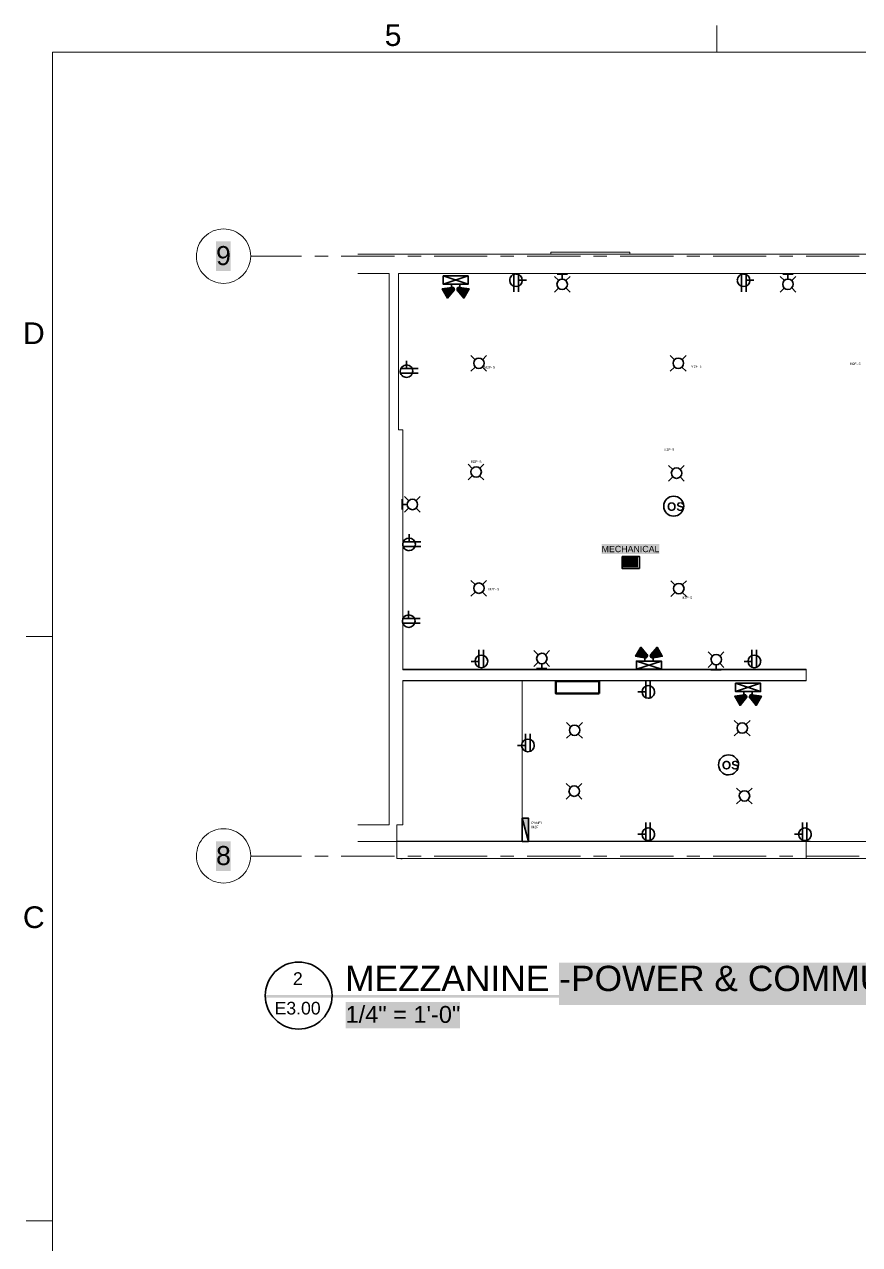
# Model space of a CAD drawing. Header units: millimetres. Extents: x 0.9 to 36.3, y 0.7 to 23.3.
# Drawn here: x 0.87 to 8.72, y 11.78 to 23.25 of the extents above; entities that cross this region are included whole.
import ezdxf

# ---------------------------------------------------------------- set-up
doc = ezdxf.new("R2010")
doc.units = ezdxf.units.MM
for name, color, linetype in [('PDF2_Geometry', 7, 'Continuous'), ('PDF2_Text', 7, 'Continuous'), ('PDF_Text', 7, 'Continuous')]:
    doc.layers.add(name, color=color, linetype=linetype)
for name, color, linetype, true_color in [('PDF2_Solid Fills', 7, 'Continuous', 0x7f7f7f), ('PDF_Geometry', 7, 'Continuous', 0x777777), ('PDF_Solid Fills', 7, 'Continuous', 0xffffff)]:
    doc.layers.add(name, color=color, linetype=linetype, true_color=true_color)
doc.styles.add('PDF Arial', font='arial.ttf')
doc.styles.add('PDF ArialRoundedMT Bold', font='arialbd.ttf')
doc.styles.add('PDF GillSansMTCondensed', font='arial.ttf')

msp = doc.modelspace()

# ---------------------------------------------------------------- hatches: boundary and pattern name
at = {"layer": 'PDF2_Solid Fills', "transparency": 33554559}
for points in [[(4.911, 20.752), (4.851, 20.679), (4.849, 20.679), (4.799, 20.764), (4.834, 20.769), (4.898, 20.777), (4.909, 20.769)], [(5.051, 20.766), (5.003, 20.679), (5.001, 20.679), (4.939, 20.756), (4.948, 20.776), (4.963, 20.777)], [(6.618, 17.309), (6.666, 17.395), (6.668, 17.395), (6.729, 17.319), (6.721, 17.299), (6.706, 17.297)], [(6.758, 17.322), (6.818, 17.395), (6.819, 17.395), (6.869, 17.31), (6.834, 17.305), (6.771, 17.297), (6.759, 17.305)], [(7.661, 16.921), (7.601, 16.848), (7.6, 16.848), (7.55, 16.933), (7.585, 16.938), (7.648, 16.946), (7.66, 16.938)], [(7.801, 16.934), (7.753, 16.848), (7.751, 16.848), (7.69, 16.924), (7.698, 16.944), (7.713, 16.946)]]:
    msp.add_hatch(color=256, dxfattribs=at).paths.add_polyline_path(points)
at = {"layer": 'PDF_Solid Fills', "transparency": 33554559}
msp.add_hatch(color=256, dxfattribs=at).paths.add_polyline_path([(5.608, 15.568), (5.61, 15.788), (5.551, 15.788), (5.551, 15.783)])

# ---------------------------------------------------------------- linework, layer by layer
at = {"layer": 'PDF2_Geometry', "lineweight": 35}
for points in [[(5.474, 20.737), (5.474, 20.902)], [(5.517, 20.737), (5.517, 20.902)], [(5.978, 20.904), (5.88, 20.904)], [(5.928, 20.904), (5.928, 20.858)], [(7.614, 20.737), (7.614, 20.902)], [(7.658, 20.737), (7.658, 20.902)], [(8.101, 20.904), (8.003, 20.904)], [(8.051, 20.904), (8.051, 20.858)], [(4.889, 20.779), (4.799, 20.766), (4.849, 20.679), (4.908, 20.749)], [(5.043, 20.809), (4.808, 20.809), (5.043, 20.887), (5.043, 20.809), (4.808, 20.887), (4.808, 20.809)], [(4.808, 20.887), (5.043, 20.887)], [(4.886, 20.809), (4.886, 20.779)], [(4.961, 20.779), (5.051, 20.766), (5.001, 20.679), (4.944, 20.749)], [(4.964, 20.809), (4.964, 20.779)], [(5.591, 20.847), (5.517, 20.847)], [(5.855, 20.883), (5.895, 20.843)], [(5.855, 20.734), (5.895, 20.774)], [(6.003, 20.883), (5.963, 20.843)], [(6.003, 20.734), (5.963, 20.774)], [(7.731, 20.847), (7.658, 20.847)], [(7.978, 20.883), (8.018, 20.843)], [(7.978, 20.734), (8.018, 20.774)], [(8.126, 20.883), (8.086, 20.843)], [(8.126, 20.734), (8.086, 20.774)], [(4.462, 20.089), (4.462, 20.015)], [(5.069, 20.137), (5.109, 20.099)], [(5.217, 20.137), (5.177, 20.099)], [(6.944, 20.137), (6.984, 20.099)], [(7.092, 20.137), (7.052, 20.099)], [(4.572, 20.015), (4.407, 20.015)], [(4.572, 19.972), (4.407, 19.972)], [(5.069, 19.991), (5.109, 20.029)], [(5.217, 19.991), (5.177, 20.029)], [(6.944, 19.991), (6.984, 20.029)], [(7.092, 19.991), (7.052, 20.029)], [(5.042, 19.115), (5.082, 19.077)], [(5.19, 19.115), (5.15, 19.077)], [(6.927, 19.105), (6.967, 19.067)], [(7.076, 19.105), (7.036, 19.067)], [(5.042, 18.968), (5.082, 19.007)], [(5.19, 18.968), (5.15, 19.007)], [(6.927, 18.958), (6.967, 18.997)], [(7.076, 18.958), (7.036, 18.997)], [(4.422, 18.788), (4.422, 18.69)], [(4.422, 18.738), (4.469, 18.738)], [(4.444, 18.813), (4.484, 18.773)], [(4.592, 18.813), (4.552, 18.773)], [(4.444, 18.665), (4.484, 18.705)], [(4.592, 18.665), (4.552, 18.705)], [(4.597, 18.386), (4.432, 18.386)], [(4.487, 18.459), (4.487, 18.386)], [(4.597, 18.343), (4.432, 18.343)], [(5.069, 18.023), (5.109, 17.984)], [(5.217, 18.023), (5.177, 17.984)], [(6.948, 18.019), (6.988, 17.98)], [(7.096, 18.019), (7.056, 17.98)], [(5.069, 17.876), (5.109, 17.914)], [(5.217, 17.876), (5.177, 17.914)], [(6.948, 17.872), (6.988, 17.91)], [(7.096, 17.872), (7.056, 17.91)], [(4.483, 17.738), (4.483, 17.664)], [(4.593, 17.664), (4.428, 17.664)], [(4.593, 17.621), (4.428, 17.621)], [(5.143, 17.37), (5.143, 17.205)], [(5.187, 17.37), (5.187, 17.205)], [(5.66, 17.363), (5.7, 17.323)], [(5.809, 17.363), (5.769, 17.323)], [(6.708, 17.295), (6.618, 17.309), (6.668, 17.395), (6.724, 17.325)], [(6.779, 17.295), (6.869, 17.309), (6.819, 17.395), (6.761, 17.325)], [(7.3, 17.352), (7.34, 17.312)], [(7.449, 17.352), (7.409, 17.312)], [(7.711, 17.37), (7.711, 17.205)], [(7.754, 17.37), (7.754, 17.205)], [(5.07, 17.26), (5.143, 17.26)], [(5.66, 17.214), (5.7, 17.254)], [(5.735, 17.193), (5.735, 17.239)], [(5.809, 17.214), (5.769, 17.254)], [(6.626, 17.265), (6.861, 17.265), (6.626, 17.187), (6.626, 17.265), (6.861, 17.187), (6.861, 17.265)], [(6.704, 17.265), (6.704, 17.295)], [(6.783, 17.265), (6.783, 17.295)], [(7.3, 17.204), (7.34, 17.244)], [(7.375, 17.182), (7.375, 17.229)], [(7.449, 17.204), (7.409, 17.244)], [(7.638, 17.26), (7.711, 17.26)], [(5.685, 17.193), (5.784, 17.193)], [(6.861, 17.187), (6.626, 17.187)], [(7.325, 17.182), (7.424, 17.182)], [(6.713, 17.084), (6.713, 16.919)], [(6.756, 17.084), (6.756, 16.919)], [(7.793, 16.978), (7.558, 16.978), (7.793, 17.056), (7.793, 16.978), (7.558, 17.056), (7.558, 16.978)], [(7.558, 17.056), (7.793, 17.056)], [(6.64, 16.974), (6.713, 16.974)], [(7.64, 16.948), (7.55, 16.934), (7.6, 16.848), (7.658, 16.918)], [(7.636, 16.978), (7.636, 16.948)], [(7.711, 16.948), (7.801, 16.934), (7.751, 16.848), (7.695, 16.918)], [(7.715, 16.978), (7.715, 16.948)], [(5.969, 16.686), (6.009, 16.647)], [(6.117, 16.686), (6.077, 16.647)], [(7.545, 16.706), (7.585, 16.668)], [(7.694, 16.706), (7.654, 16.668)], [(5.581, 16.58), (5.581, 16.415)], [(5.625, 16.58), (5.625, 16.415)], [(5.969, 16.539), (6.009, 16.577)], [(6.117, 16.539), (6.077, 16.577)], [(7.545, 16.56), (7.585, 16.598)], [(7.694, 16.56), (7.654, 16.598)], [(5.508, 16.47), (5.581, 16.47)], [(5.965, 16.114), (6.005, 16.076)], [(6.113, 16.114), (6.073, 16.076)], [(7.566, 16.069), (7.606, 16.03)], [(7.714, 16.069), (7.674, 16.03)], [(5.965, 15.967), (6.005, 16.006)], [(6.113, 15.967), (6.073, 16.006)], [(7.566, 15.922), (7.606, 15.96)], [(7.714, 15.922), (7.674, 15.96)], [(6.713, 15.745), (6.713, 15.58)], [(6.756, 15.745), (6.756, 15.58)], [(8.186, 15.745), (8.186, 15.58)], [(8.229, 15.745), (8.229, 15.58)], [(6.64, 15.635), (6.713, 15.635)], [(8.113, 15.635), (8.186, 15.635)]]:
    msp.add_lwpolyline(points, dxfattribs=at)
for points in [[(4.849, 20.679), (4.799, 20.766), (4.844, 20.772), (4.889, 20.779), (4.893, 20.781), (4.898, 20.779), (4.903, 20.777), (4.906, 20.774), (4.909, 20.771), (4.911, 20.766), (4.911, 20.761), (4.911, 20.757), (4.909, 20.752), (4.906, 20.749)], [(5.001, 20.679), (4.944, 20.749), (4.941, 20.752), (4.939, 20.757), (4.939, 20.761), (4.941, 20.766), (4.943, 20.771), (4.944, 20.774), (4.948, 20.777), (4.953, 20.779), (4.958, 20.781), (4.963, 20.779), (5.006, 20.772), (5.051, 20.766)], [(6.668, 17.395), (6.724, 17.325), (6.728, 17.322), (6.729, 17.317), (6.729, 17.314), (6.728, 17.309), (6.726, 17.304), (6.724, 17.3), (6.721, 17.297), (6.716, 17.295), (6.711, 17.294), (6.706, 17.295), (6.663, 17.302), (6.618, 17.309)], [(6.819, 17.395), (6.869, 17.309), (6.824, 17.302), (6.779, 17.295), (6.776, 17.294), (6.771, 17.295), (6.766, 17.297), (6.763, 17.3), (6.759, 17.304), (6.758, 17.309), (6.758, 17.314), (6.758, 17.317), (6.759, 17.322), (6.763, 17.325)], [(7.6, 16.848), (7.55, 16.934), (7.595, 16.941), (7.64, 16.948), (7.643, 16.949), (7.648, 16.948), (7.653, 16.946), (7.656, 16.943), (7.66, 16.939), (7.661, 16.934), (7.661, 16.929), (7.661, 16.926), (7.66, 16.921), (7.656, 16.918)], [(7.751, 16.848), (7.695, 16.918), (7.691, 16.921), (7.69, 16.926), (7.69, 16.929), (7.691, 16.934), (7.693, 16.939), (7.695, 16.943), (7.698, 16.946), (7.703, 16.948), (7.708, 16.949), (7.713, 16.948), (7.756, 16.941), (7.801, 16.934)]]:
    msp.add_lwpolyline(points, close=True, dxfattribs=at)
for centre, radius, start, end in [((5.494, 20.846), 0.0597, 89.7603, 180.2397), ((7.634, 20.846), 0.0597, 89.7603, 180.2397), ((4.894, 20.761), 0.0185, 0.502, 89.498), ((5.928, 20.808), 0.0484, 270.0411, 359.9589), ((8.051, 20.808), 0.0484, 270.0411, 359.9589), ((5.144, 20.066), 0.0484, 90.0411, 179.9589), ((7.019, 20.066), 0.0484, 90.0411, 179.9589), ((4.463, 19.992), 0.0597, 179.7603, 270.2397), ((5.117, 19.043), 0.0484, 90.0411, 179.9589), ((7.002, 19.033), 0.0484, 90.0411, 179.9589), ((4.519, 18.738), 0.0484, 0.0411, 89.9589), ((6.975, 18.722), 0.0932, 89.9056, 180.0944), ((6.974, 18.723), 0.096, 270.6194, 359.3806), ((4.488, 18.362), 0.0597, 179.7603, 270.2397), ((5.144, 17.951), 0.0484, 90.0411, 179.9589), ((7.023, 17.947), 0.0484, 90.0411, 179.9589), ((4.484, 17.641), 0.0597, 179.7603, 270.2397), ((5.735, 17.289), 0.0484, 90.0411, 179.9589), ((5.167, 17.262), 0.0597, 269.7603, 0.2397), ((6.774, 17.314), 0.0185, 180.502, 269.498), ((7.375, 17.279), 0.0484, 90.0411, 179.9589), ((7.734, 17.262), 0.0597, 269.7603, 0.2397), ((6.737, 16.975), 0.0597, 269.7603, 0.2397), ((7.644, 16.929), 0.0185, 0.502, 89.498), ((6.044, 16.614), 0.0484, 90.0411, 179.9589), ((7.62, 16.635), 0.0484, 90.0411, 179.9589), ((5.605, 16.471), 0.0597, 269.7603, 0.2397), ((7.491, 16.289), 0.0932, 89.9056, 180.0944), ((7.49, 16.29), 0.096, 270.6194, 359.3806), ((6.04, 16.042), 0.0484, 90.0411, 179.9589), ((7.641, 15.997), 0.0484, 90.0411, 179.9589), ((6.737, 15.636), 0.0597, 269.7603, 0.2397), ((8.21, 15.636), 0.0597, 269.7603, 0.2397)]:
    msp.add_arc(centre, radius, start, end, dxfattribs=at)
for points in [[(5.494, 20.905), (5.527, 20.905), (5.552, 20.879), (5.552, 20.845)], [(7.634, 20.905), (7.668, 20.905), (7.693, 20.879), (7.693, 20.845)], [(4.894, 20.779), (4.893, 20.779), (4.891, 20.777), (4.891, 20.777)], [(4.958, 20.779), (4.946, 20.779), (4.939, 20.771), (4.939, 20.761)], [(4.961, 20.777), (4.959, 20.777), (4.959, 20.779), (4.958, 20.779)], [(5.494, 20.787), (5.461, 20.787), (5.434, 20.812), (5.434, 20.845)], [(5.552, 20.845), (5.552, 20.812), (5.527, 20.787), (5.494, 20.787)], [(5.878, 20.808), (5.878, 20.834), (5.901, 20.858), (5.928, 20.858)], [(5.928, 20.759), (5.901, 20.759), (5.878, 20.781), (5.878, 20.808)], [(5.928, 20.858), (5.955, 20.858), (5.976, 20.834), (5.976, 20.808)], [(7.634, 20.787), (7.601, 20.787), (7.574, 20.812), (7.574, 20.845)], [(7.693, 20.845), (7.693, 20.812), (7.668, 20.787), (7.634, 20.787)], [(8.001, 20.808), (8.001, 20.834), (8.025, 20.858), (8.051, 20.858)], [(8.051, 20.759), (8.025, 20.759), (8.001, 20.781), (8.001, 20.808)], [(8.051, 20.858), (8.078, 20.858), (8.1, 20.834), (8.1, 20.808)], [(4.908, 20.747), (4.911, 20.751), (4.913, 20.756), (4.913, 20.761)], [(4.939, 20.761), (4.939, 20.756), (4.939, 20.751), (4.943, 20.747)], [(5.144, 20.114), (5.171, 20.114), (5.194, 20.092), (5.194, 20.066)], [(7.019, 20.114), (7.046, 20.114), (7.069, 20.092), (7.069, 20.066)], [(4.404, 19.992), (4.404, 20.025), (4.43, 20.05), (4.464, 20.05)], [(4.464, 20.05), (4.497, 20.05), (4.522, 20.025), (4.522, 19.992)], [(4.522, 19.992), (4.522, 19.959), (4.497, 19.932), (4.464, 19.932)], [(5.144, 20.016), (5.117, 20.016), (5.096, 20.039), (5.096, 20.066)], [(5.194, 20.066), (5.194, 20.039), (5.171, 20.016), (5.144, 20.016)], [(7.019, 20.016), (6.992, 20.016), (6.971, 20.039), (6.971, 20.066)], [(7.069, 20.066), (7.069, 20.039), (7.046, 20.016), (7.019, 20.016)], [(5.117, 19.092), (5.144, 19.092), (5.167, 19.07), (5.167, 19.043)], [(7.002, 19.082), (7.029, 19.082), (7.052, 19.06), (7.052, 19.033)], [(5.117, 18.993), (5.09, 18.993), (5.069, 19.017), (5.069, 19.043)], [(5.167, 19.043), (5.167, 19.017), (5.144, 18.993), (5.117, 18.993)], [(7.002, 18.983), (6.976, 18.983), (6.954, 19.007), (6.954, 19.033)], [(7.052, 19.033), (7.052, 19.007), (7.029, 18.983), (7.002, 18.983)], [(4.469, 18.738), (4.469, 18.765), (4.492, 18.787), (4.519, 18.787)], [(4.519, 18.688), (4.492, 18.688), (4.469, 18.712), (4.469, 18.738)], [(4.567, 18.738), (4.567, 18.712), (4.545, 18.688), (4.519, 18.688)], [(6.975, 18.627), (6.924, 18.627), (6.882, 18.67), (6.882, 18.722)], [(6.975, 18.815), (7.027, 18.815), (7.07, 18.774), (7.07, 18.722)], [(4.428, 18.363), (4.428, 18.396), (4.455, 18.421), (4.488, 18.421)], [(4.488, 18.421), (4.522, 18.421), (4.547, 18.396), (4.547, 18.363)], [(4.547, 18.363), (4.547, 18.329), (4.522, 18.303), (4.488, 18.303)], [(5.144, 17.901), (5.117, 17.901), (5.096, 17.924), (5.096, 17.951)], [(5.144, 17.999), (5.171, 17.999), (5.194, 17.978), (5.194, 17.951)], [(5.194, 17.951), (5.194, 17.924), (5.171, 17.901), (5.144, 17.901)], [(7.023, 17.897), (6.996, 17.897), (6.975, 17.92), (6.975, 17.947)], [(7.023, 17.995), (7.05, 17.995), (7.073, 17.974), (7.073, 17.947)], [(7.073, 17.947), (7.073, 17.92), (7.05, 17.897), (7.023, 17.897)], [(4.424, 17.641), (4.424, 17.674), (4.451, 17.699), (4.484, 17.699)], [(4.484, 17.699), (4.518, 17.699), (4.543, 17.674), (4.543, 17.641)], [(4.543, 17.641), (4.543, 17.608), (4.518, 17.581), (4.484, 17.581)], [(5.735, 17.338), (5.762, 17.338), (5.785, 17.316), (5.785, 17.289)], [(5.108, 17.262), (5.108, 17.295), (5.133, 17.32), (5.167, 17.32)], [(5.167, 17.202), (5.133, 17.202), (5.108, 17.229), (5.108, 17.262)], [(5.167, 17.32), (5.2, 17.32), (5.227, 17.295), (5.227, 17.262)], [(5.735, 17.239), (5.709, 17.239), (5.687, 17.263), (5.687, 17.289)], [(5.785, 17.289), (5.785, 17.263), (5.762, 17.239), (5.735, 17.239)], [(6.708, 17.297), (6.709, 17.297), (6.709, 17.295), (6.711, 17.295)], [(6.711, 17.295), (6.723, 17.295), (6.729, 17.304), (6.729, 17.314)], [(6.729, 17.314), (6.729, 17.319), (6.729, 17.324), (6.726, 17.327)], [(6.761, 17.327), (6.758, 17.324), (6.756, 17.319), (6.756, 17.314)], [(6.774, 17.295), (6.776, 17.295), (6.778, 17.297), (6.778, 17.297)], [(7.375, 17.229), (7.349, 17.229), (7.327, 17.252), (7.327, 17.279)], [(7.375, 17.327), (7.402, 17.327), (7.425, 17.305), (7.425, 17.279)], [(7.425, 17.279), (7.425, 17.252), (7.402, 17.229), (7.375, 17.229)], [(7.676, 17.262), (7.676, 17.295), (7.701, 17.32), (7.734, 17.32)], [(7.734, 17.202), (7.701, 17.202), (7.676, 17.229), (7.676, 17.262)], [(7.734, 17.32), (7.768, 17.32), (7.794, 17.295), (7.794, 17.262)], [(6.678, 16.975), (6.678, 17.009), (6.703, 17.034), (6.736, 17.034)], [(6.736, 17.034), (6.77, 17.034), (6.796, 17.009), (6.796, 16.975)], [(6.736, 16.915), (6.703, 16.915), (6.678, 16.942), (6.678, 16.975)], [(7.645, 16.948), (7.643, 16.948), (7.641, 16.946), (7.641, 16.946)], [(7.658, 16.916), (7.661, 16.919), (7.663, 16.924), (7.663, 16.929)], [(7.708, 16.948), (7.696, 16.948), (7.69, 16.939), (7.69, 16.929)], [(7.69, 16.929), (7.69, 16.924), (7.69, 16.919), (7.693, 16.916)], [(7.711, 16.946), (7.71, 16.946), (7.71, 16.948), (7.708, 16.948)], [(6.044, 16.662), (6.071, 16.662), (6.094, 16.641), (6.094, 16.614)], [(7.62, 16.683), (7.647, 16.683), (7.67, 16.661), (7.67, 16.635)], [(5.546, 16.471), (5.546, 16.505), (5.571, 16.53), (5.605, 16.53)], [(5.605, 16.53), (5.638, 16.53), (5.665, 16.505), (5.665, 16.471)], [(6.044, 16.564), (6.017, 16.564), (5.996, 16.587), (5.996, 16.614)], [(6.094, 16.614), (6.094, 16.587), (6.071, 16.564), (6.044, 16.564)], [(7.62, 16.585), (7.594, 16.585), (7.572, 16.608), (7.572, 16.635)], [(7.67, 16.635), (7.67, 16.608), (7.647, 16.585), (7.62, 16.585)], [(5.605, 16.411), (5.571, 16.411), (5.546, 16.438), (5.546, 16.471)], [(7.491, 16.382), (7.543, 16.382), (7.586, 16.341), (7.586, 16.289)], [(7.491, 16.194), (7.44, 16.194), (7.398, 16.237), (7.398, 16.289)], [(6.04, 16.091), (6.066, 16.091), (6.09, 16.069), (6.09, 16.042)], [(6.04, 15.992), (6.013, 15.992), (5.991, 16.016), (5.991, 16.042)], [(6.09, 16.042), (6.09, 16.016), (6.066, 15.992), (6.04, 15.992)], [(7.641, 15.947), (7.614, 15.947), (7.593, 15.97), (7.593, 15.997)], [(7.641, 16.045), (7.668, 16.045), (7.691, 16.024), (7.691, 15.997)], [(7.691, 15.997), (7.691, 15.97), (7.668, 15.947), (7.641, 15.947)], [(6.678, 15.636), (6.678, 15.67), (6.703, 15.695), (6.736, 15.695)], [(6.736, 15.576), (6.703, 15.576), (6.678, 15.603), (6.678, 15.636)], [(6.736, 15.695), (6.77, 15.695), (6.796, 15.67), (6.796, 15.636)], [(8.151, 15.636), (8.151, 15.67), (8.176, 15.695), (8.209, 15.695)], [(8.209, 15.576), (8.176, 15.576), (8.151, 15.603), (8.151, 15.636)], [(8.209, 15.695), (8.243, 15.695), (8.269, 15.67), (8.269, 15.636)]]:
    msp.add_open_spline(points, degree=3, dxfattribs=at)
at = {"layer": 'PDF_Geometry', "color": 7, "lineweight": 9}
for points in [[(7.381, 22.992), (7.381, 23.242)], [(0.885, 17.496), (1.135, 17.496)], [(0.885, 12.001), (1.135, 12.001)]]:
    msp.add_lwpolyline(points, dxfattribs=at)
for points in [[(32.364, 1.008), (1.135, 1.008), (32.364, 1.008), (32.364, 22.993), (1.135, 22.993), (32.364, 22.993)], [(1.135, 1.008), (1.135, 22.992)]]:
    msp.add_lwpolyline(points, close=True, dxfattribs=at)
at = {"layer": 'PDF_Geometry', "lineweight": 9}
for points in [[(2.743, 21.329, 0.416667), (2.488, 21.074, 0.415306), (2.743, 20.817, 0.412859), (2.998, 21.074, 0.414218)], [(2.743, 15.688, 0.416667), (2.488, 15.433, 0.415306), (2.743, 15.176, 0.412859), (2.998, 15.433, 0.414218)]]:
    msp.add_lwpolyline(points, format="xyb", close=True, dxfattribs=at)
for points in [[(2.998, 21.072), (3.475, 21.072)], [(3.6, 21.072), (3.725, 21.072)], [(3.85, 21.072), (4.35, 21.072)], [(4.475, 21.072), (4.6, 21.072)], [(4.723, 21.072), (5.223, 21.072)], [(5.348, 21.072), (5.473, 21.072)], [(5.598, 21.072), (6.098, 21.072)], [(5.818, 21.092), (5.821, 21.092), (5.821, 21.109), (6.563, 21.109), (6.563, 21.092), (5.821, 21.092), (5.821, 21.109), (6.563, 21.109), (6.563, 21.092), (6.566, 21.092)], [(6.223, 21.072), (6.348, 21.072)], [(6.473, 21.072), (6.973, 21.072)], [(6.755, 21.092), (7.505, 21.092)], [(7.098, 21.072), (7.223, 21.072)], [(7.346, 21.072), (7.846, 21.072)], [(7.691, 21.092), (8.441, 21.092)], [(7.971, 21.072), (8.096, 21.072)], [(8.221, 21.072), (8.721, 21.072)], [(6.566, 20.909), (5.818, 20.909)], [(6.531, 20.909), (5.855, 20.909)], [(5.855, 20.909), (6.531, 20.909), (5.855, 20.909)], [(7.505, 20.909), (6.755, 20.909)], [(8.441, 20.909), (7.691, 20.909)], [(4.301, 15.723), (4.301, 19.478)], [(4.43, 17.188), (8.223, 17.188), (8.223, 17.186), (8.223, 17.184)], [(4.43, 17.184), (8.223, 17.184), (4.43, 17.184)], [(8.223, 17.183), (4.43, 17.183)], [(8.223, 17.184), (8.223, 17.183), (8.223, 17.184)], [(4.43, 17.083), (8.223, 17.083), (8.223, 17.081), (8.223, 17.079), (8.223, 17.078), (4.43, 17.078)], [(8.223, 17.081), (8.223, 17.081)], [(4.371, 15.571), (8.26, 15.571), (8.26, 15.569), (8.26, 15.568), (4.371, 15.568), (8.26, 15.568), (8.26, 15.566), (4.371, 15.566)], [(8.26, 15.568), (8.26, 15.568)], [(2.998, 15.431), (3.475, 15.431)], [(3.6, 15.431), (3.725, 15.431)], [(3.85, 15.431), (4.35, 15.431)], [(4.411, 15.408), (4.411, 15.408)], [(4.421, 15.408), (4.411, 15.408)], [(4.421, 15.408), (4.411, 15.408), (4.421, 15.408)], [(4.421, 15.408), (4.421, 15.408)], [(4.475, 15.431), (4.6, 15.431)], [(4.723, 15.431), (5.223, 15.431)], [(5.348, 15.431), (5.473, 15.431)], [(5.598, 15.431), (6.098, 15.431)], [(6.223, 15.431), (6.348, 15.431)], [(6.473, 15.431), (6.973, 15.431)], [(7.098, 15.431), (7.223, 15.431)], [(7.346, 15.431), (7.846, 15.431)], [(7.971, 15.431), (8.096, 15.431)], [(8.221, 15.431), (8.721, 15.431)]]:
    msp.add_lwpolyline(points, dxfattribs=at)
at = {"layer": 'PDF_Geometry', "lineweight": 18}
for points in [[(4.005, 15.566), (4.371, 15.566), (4.371, 15.723), (4.43, 15.723), (4.43, 17.083), (8.223, 17.083), (8.223, 17.183), (4.43, 17.183), (4.43, 19.438), (4.388, 19.438), (4.388, 19.478), (4.388, 20.909), (9.33, 20.909), (9.33, 21.092), (4.005, 21.092)], [(4.005, 20.909), (4.301, 20.909), (4.301, 19.478), (4.301, 15.723), (4.005, 15.723)]]:
    msp.add_lwpolyline(points, dxfattribs=at)
at = {"layer": 'PDF_Geometry', "lineweight": 9}
for points in [[(5.87, 21.109), (6.515, 21.109)], [(6.515, 20.909), (5.87, 20.909)], [(4.43, 17.081), (8.223, 17.081)], [(4.411, 15.408), (4.411, 15.409), (4.421, 15.409), (4.421, 15.408), (4.421, 15.406), (4.421, 15.404), (4.411, 15.404), (4.411, 15.406)]]:
    msp.add_lwpolyline(points, close=True, dxfattribs=at)
at = {"layer": 'PDF_Geometry', "color": 7, "lineweight": 35}
msp.add_lwpolyline([(6.49, 18.249), (6.653, 18.249), (6.653, 18.136), (6.49, 18.136)], close=True, dxfattribs=at)
at = {"layer": 'PDF_Geometry', "color": 253, "lineweight": 9, "true_color": 0xababab}
msp.add_lwpolyline([(8.05, 15.568), (5.551, 15.568), (5.551, 17.083)], dxfattribs=at)
at = {"layer": 'PDF_Geometry', "color": 7, "lineweight": 70}
msp.add_lwpolyline([(6.276, 16.959), (5.868, 16.959), (5.868, 17.074), (6.276, 17.074)], close=True, dxfattribs=at)
at = {"layer": 'PDF_Geometry', "lineweight": 35}
for points in [[(5.61, 15.788), (5.61, 15.568), (5.551, 15.568), (5.551, 15.788)], [(5.551, 15.788), (5.61, 15.568), (5.61, 15.788)]]:
    msp.add_lwpolyline(points, close=True, dxfattribs=at)
at = {"layer": 'PDF_Geometry', "lineweight": 18}
for points in [[(8.223, 15.566), (4.371, 15.566), (4.371, 15.409), (8.223, 15.409)], [(8.223, 15.409), (10.313, 15.409), (10.313, 15.566), (8.223, 15.566)]]:
    msp.add_lwpolyline(points, close=True, dxfattribs=at)
at = {"layer": 'PDF_Geometry', "color": 7, "lineweight": 35}
msp.add_lwpolyline([(3.448, 14.433, 0.415778), (3.135, 14.118, 0.413791), (3.448, 13.803, 0.412698), (3.763, 14.118, 0.414684)], format="xyb", close=True, dxfattribs=at)
for points in [[(3.135, 14.118), (3.135, 14.118)], [(3.763, 14.118), (3.763, 14.118)]]:
    msp.add_lwpolyline(points, dxfattribs=at)
at = {"layer": 'PDF_Solid Fills', "lineweight": 9, "transparency": 33554559}
for points in [[(2.672, 20.934), (2.808, 20.934), (2.672, 21.212), (2.808, 21.212)], [(2.672, 15.291), (2.808, 15.291), (2.672, 15.569), (2.808, 15.569)]]:
    msp.add_solid(points, dxfattribs=at)
at = {"layer": 'PDF_Solid Fills', "lineweight": 35, "transparency": 33554559}
for points in [[(6.298, 18.271), (6.841, 18.271), (6.298, 18.364), (6.841, 18.364)], [(6.5, 18.146), (6.64, 18.146), (6.5, 18.239), (6.64, 18.239)], [(3.89, 13.809), (4.695, 13.809), (3.89, 14.059), (4.695, 14.059)], [(4.695, 13.809), (4.766, 13.809), (4.695, 14.059), (4.766, 14.059)], [(4.766, 13.809), (4.966, 13.809), (4.766, 14.059), (4.966, 14.059)]]:
    msp.add_solid(points, dxfattribs=at)
at = {"layer": 'PDF_Solid Fills', "lineweight": 0, "transparency": 33554559}
msp.add_solid([(5.897, 14.03), (10.916, 14.03), (5.897, 14.429), (10.916, 14.429)], dxfattribs=at)
at = {"layer": 'PDF_Solid Fills', "color": 7, "lineweight": 35, "transparency": 33554559}
msp.add_solid([(3.135, 14.099), (10.886, 14.099), (3.135, 14.123), (10.886, 14.123)], dxfattribs=at)

# ---------------------------------------------------------------- texts
at = {"layer": 'PDF2_Text', "char_height": 0.0805, "attachment_point": 4, "style": 'PDF ArialRoundedMT Bold'}
for insert in [(6.913, 18.717), (7.429, 16.285)]:
    msp.add_mtext('OS', dxfattribs=dict(at, insert=insert))
at = {"layer": 'PDF_Text', "attachment_point": 4}
for s, insert, char_height, style in [('5', (4.258, 23.15), 0.203, 'PDF GillSansMTCondensed'), ('D', (0.855, 20.348), 0.204, 'PDF GillSansMTCondensed'), ('M2F- 5', (5.194, 20.027), 0.0228, 'PDF Arial'), ('M2F- 5', (7.138, 20.036), 0.0228, 'PDF Arial'), ('M2F- 5', (8.632, 20.06), 0.0228, 'PDF Arial'), ('M2F- 5', (6.881, 19.253), 0.0228, 'PDF Arial'), ('M2F- 5', (5.067, 19.14), 0.0228, 'PDF Arial'), ('MECHANICAL', (6.298, 18.318), 0.0594, 'PDF Arial'), ('203', (6.5, 18.193), 0.0594, 'PDF Arial'), ('M2F- 5', (5.234, 17.94), 0.0228, 'PDF Arial'), ('M2F- 5', (7.05, 17.862), 0.0228, 'PDF Arial'), ('PANEL\\PM2F', (5.639, 15.723), 0.0228, 'PDF Arial'), ('C', (0.855, 14.854), 0.204, 'PDF GillSansMTCondensed'), ('MEZZANINE -POWER & COMMUNICATIONS', (3.885, 14.278), 0.23811, 'PDF Arial'), ('2    ', (3.395, 14.278), 0.1188, 'PDF Arial'), ('E3.00', (3.222, 13.999), 0.1188, 'PDF Arial'), ('1/4" = 1\'-0"', (3.89, 13.94), 0.15845, 'PDF Arial')]:
    msp.add_mtext(s, dxfattribs=dict(at, insert=insert, char_height=char_height, style=style))
at = {"layer": 'PDF_Text', "color": 8, "true_color": 0x777777, "char_height": 0.179, "attachment_point": 4, "style": 'PDF Arial'}
for s, insert in [('9', (2.672, 21.077)), ('8', (2.672, 15.434))]:
    msp.add_mtext(s, dxfattribs=dict(at, insert=insert))

doc.saveas('drawing.dxf')
